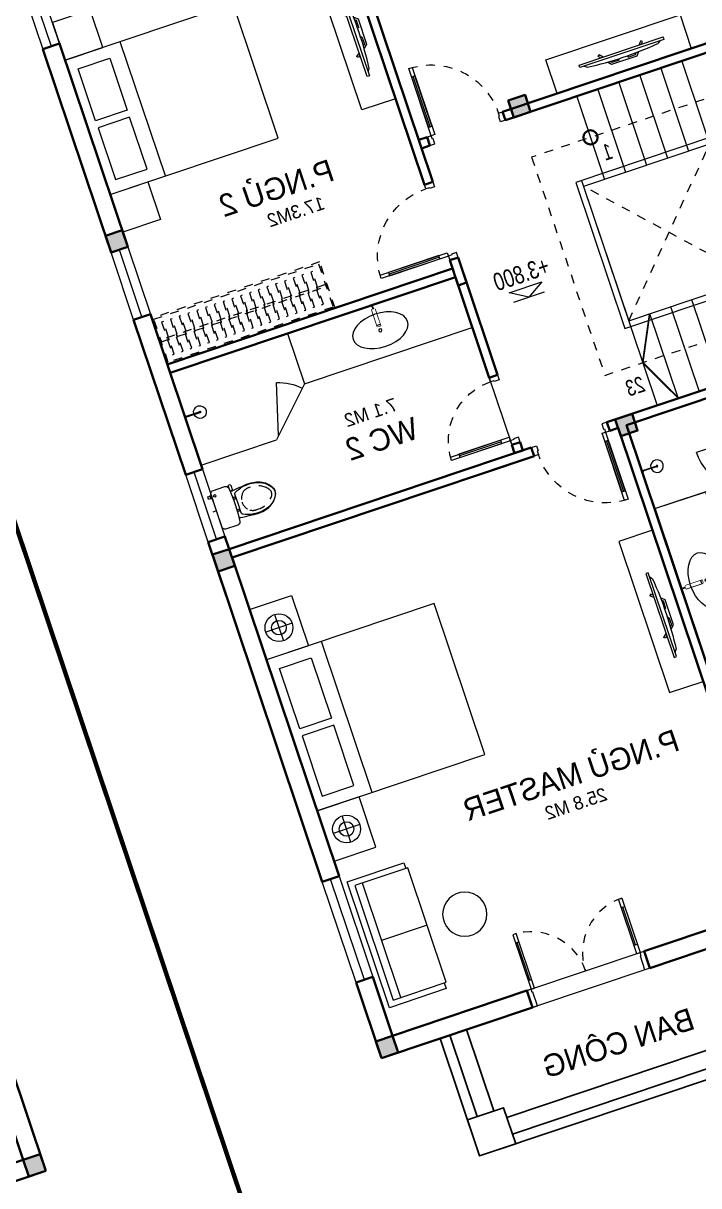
# Model space of a CAD drawing. Header units: metres. Extents: x 568336 to 569219, y 2065964 to 2066430.
# Drawn here: x 568524.93 to 568532.56, y 2066108.25 to 2066121.38 of the extents above; entities that cross this region are included whole.
import ezdxf

# ---------------------------------------------------------------- set-up
doc = ezdxf.new("R2010")
doc.units = ezdxf.units.M
for name, pattern in [('CENTER', [2, 1.25, -0.25, 0.25, -0.25]), ('DASHED', [0.75, 0.5, -0.25]), ('HIDDEN', [0.375, 0.25, -0.125]), ('HIDDEN2', [0.1875, 0.125, -0.0625]), ('X-5M-G-MB PHONGNGU$0$HIDDEN2', [0.1875, 0.125, -0.0625]), ('xref-thap C (mb tang 32-2)$0$HIDDEN', [0.375, 0.25, -0.125]), ('Xref-VCMT-BT3 - tuong bao$0$HIDDEN', [0.375, 0.25, -0.125])]:
    doc.linetypes.add(name, pattern=pattern)
doc.layers.get('0').update_dxf_attribs({"linetype": 'CONTINUOUS'})
doc.layers.get('DEFPOINTS').update_dxf_attribs({"linetype": 'CONTINUOUS'})
for name, color, linetype, lineweight in [('-CONCRETE', 1, 'CONTINUOUS', 35), ('-DOOR', 137, 'CONTINUOUS', 9), ('-FURNITURE', 46, 'CONTINUOUS', 9), ('-HIDE', 3, 'HIDDEN', 13), ('-KH', 143, 'CONTINUOUS', 13), ('-LINE1', 7, 'CONTINUOUS', 18), ('-RANH GIOI KHU DAT', 12, 'CENTER', 18), ('-TEXT', 7, 'CONTINUOUS', 15), ('-WALL', 4, 'CONTINUOUS', 35), ('Bighome_khuat', 251, 'DASHED', 5), ('TEXT25', 2, 'CONTINUOUS', 13)]:
    doc.layers.add(name, color=color, linetype=linetype, lineweight=lineweight)
for name, color, linetype in [('1-NETMANH', 8, 'CONTINUOUS'), ('LoLK', 6, 'CONTINUOUS'), ('SOLO', 7, 'CONTINUOUS')]:
    doc.layers.add(name, color=color, linetype=linetype)
doc.styles.add('1', font='arial.ttf')
doc.styles.add('T1', font='', dxfattribs={"height": 200})
doc.styles.get('T1').set_extended_font_data('VNgeometric Light')

# ---------------------------------------------------------------- blocks, each defined once
blk = doc.blocks.new('*U189')
at = {"linetype": 'X-5M-G-MB PHONGNGU$0$HIDDEN2'}
for points in [[(0, 600), (0, 0), (2182, 0), (2182, 600)], [(2162, 580), (2162, 20), (20, 20), (20, 580)], [(2162, 287), (2162, 313), (20, 313), (20, 287)], [(114, 319), (109, 319), (109, 280), (114, 280)], [(228, 319), (223, 319), (223, 280), (228, 280)], [(342, 319), (337, 319), (337, 280), (342, 280)], [(456, 319), (451, 319), (451, 280), (456, 280)], [(570, 319), (565, 319), (565, 280), (570, 280)], [(684, 319), (679, 319), (679, 280), (684, 280)], [(798, 319), (793, 319), (793, 280), (798, 280)], [(912, 319), (907, 319), (907, 280), (912, 280)], [(1026, 319), (1021, 319), (1021, 280), (1026, 280)], [(1140, 319), (1135, 319), (1135, 280), (1140, 280)], [(1254, 319), (1249, 319), (1249, 280), (1254, 280)], [(1368, 319), (1363, 319), (1363, 280), (1368, 280)], [(1482, 319), (1477, 319), (1477, 280), (1482, 280)], [(1596, 319), (1591, 319), (1591, 280), (1596, 280)], [(1710, 319), (1705, 319), (1705, 280), (1710, 280)], [(1824, 319), (1819, 319), (1819, 280), (1824, 280)], [(1938, 319), (1933, 319), (1933, 280), (1938, 280)], [(2052, 319), (2047, 319), (2047, 280), (2052, 280)]]:
    blk.add_lwpolyline(points, close=True, dxfattribs=at)
for points in [[(122, 313), (122, 515), (100, 515), (100, 313)], [(236, 313), (236, 515), (214, 515), (214, 313)], [(350, 313), (350, 515), (328, 515), (328, 313)], [(464, 313), (464, 515), (442, 515), (442, 313)], [(578, 313), (578, 515), (556, 515), (556, 313)], [(692, 313), (692, 515), (670, 515), (670, 313)], [(806, 313), (806, 515), (784, 515), (784, 313)], [(920, 313), (920, 515), (898, 515), (898, 313)], [(1034, 313), (1034, 515), (1012, 515), (1012, 313)], [(1148, 313), (1148, 515), (1126, 515), (1126, 313)], [(1262, 313), (1262, 515), (1240, 515), (1240, 313)], [(1376, 313), (1376, 515), (1354, 515), (1354, 313)], [(1490, 313), (1490, 515), (1468, 515), (1468, 313)], [(1604, 313), (1604, 515), (1582, 515), (1582, 313)], [(1718, 313), (1718, 515), (1696, 515), (1696, 313)], [(1832, 313), (1832, 515), (1810, 515), (1810, 313)], [(1946, 313), (1946, 515), (1924, 515), (1924, 313)], [(2060, 313), (2060, 515), (2038, 515), (2038, 313)], [(100, 287), (100, 92), (122, 92), (122, 287)], [(214, 287), (214, 92), (236, 92), (236, 287)], [(328, 287), (328, 92), (350, 92), (350, 287)], [(442, 287), (442, 92), (464, 92), (464, 287)], [(556, 287), (556, 92), (578, 92), (578, 287)], [(670, 287), (670, 92), (692, 92), (692, 287)], [(784, 287), (784, 92), (806, 92), (806, 287)], [(898, 287), (898, 92), (920, 92), (920, 287)], [(1012, 287), (1012, 92), (1034, 92), (1034, 287)], [(1126, 287), (1126, 92), (1148, 92), (1148, 287)], [(1240, 287), (1240, 92), (1262, 92), (1262, 287)], [(1354, 287), (1354, 92), (1376, 92), (1376, 287)], [(1468, 287), (1468, 92), (1490, 92), (1490, 287)], [(1582, 287), (1582, 92), (1604, 92), (1604, 287)], [(1696, 287), (1696, 92), (1718, 92), (1718, 287)], [(1810, 287), (1810, 92), (1832, 92), (1832, 287)], [(1924, 287), (1924, 92), (1946, 92), (1946, 287)], [(2038, 287), (2038, 92), (2060, 92), (2060, 287)]]:
    blk.add_lwpolyline(points, dxfattribs=at)
blk = doc.blocks.new('XR.MB.LM123$0$tvi 1')
blk.add_lwpolyline([(29, 0), (29, -1000), (0, -1000), (0, 0)], close=True)
for points in [[(29, -50), (52, -81)], [(-24, -236), (-39, -252)], [(0, -285), (-39, -252)], [(0, -256), (-24, -236)], [(70, -315), (111, -350), (111, -650), (70, -685)], [(89, -446), (89, -360), (71, -345)], [(89, -446), (73, -446)], [(89, -554), (89, -640), (71, -655)], [(89, -554), (73, -554)], [(0, -715), (-39, -748)], [(-24, -764), (-39, -748)], [(0, -744), (-24, -764)], [(29, -950), (52, -919)]]:
    blk.add_lwpolyline(points)
blk.add_arc((-4025, -500), 4099, 354.1311, 5.8689)
blk = doc.blocks.new('A$C8a974c9c')
for p, q in [((1750, 2957), (1750, 2643)), ((1593, 2800), (1908, 2800)), ((1343, 2500), (1343, 700)), ((1750, 243), (1750, 557)), ((1593, 400), (1908, 400))]:
    blk.add_line(p, q)
for points in [[(2000, 3100), (1500, 3100), (1500, 2500), (2000, 2500)], [(1891, 2360), (1514, 2360), (1514, 1643), (1891, 1643)], [(1891, 840), (1514, 840), (1514, 1558), (1891, 1558)], [(2000, 100), (1500, 100), (1500, 700), (2000, 700)]]:
    blk.add_lwpolyline(points, close=True)
blk.add_lwpolyline([(2000, 2500), (0, 2500), (0, 700), (2000, 700), (2000, 2500)])
for centre, radius in [((1750, 2800), 157), ((1750, 2800), 82.4), ((1750, 400), 157), ((1750, 400), 82.4)]:
    blk.add_circle(centre, radius)
blk = doc.blocks.new('Sink_Cicle')
blk.add_lwpolyline([(17, -50), (-17, -50), (-18, -252), (17, -252)], close=True)
blk.add_circle((0, -300), 17.5)
at = {"layer": 'DEFPOINTS'}
blk.add_line((0, -100), (0, 0), dxfattribs=at)
blk.add_wipeout([(17, -50), (-17, -50), (-18, -252), (17, -252)])
at = {"layer": '-FURNITURE', "linetype": 'Continuous'}
blk.add_ellipse((0, -300), major_axis=(-325, 0), ratio=0.584615, dxfattribs=at)
blk.add_line((-18, -237), (17, -237))
blk = doc.blocks.new('*U188')
at = {"ltscale": 300}
blk.add_lwpolyline([(0, 0), (1900, 0), (1900, -600), (0, -600)], close=True, dxfattribs=at)
blk.add_wipeout([(0, 0), (1900, 0), (1900, -600), (0, -600)], dxfattribs=at)
blk.add_blockref('Sink_Cicle', (950, 0), dxfattribs=at)
blk = doc.blocks.new('shower')
for points in [[(180919, -32316), (180912, -32316), (180912, -32147), (180919, -32147)], [(180929, -32327), (180902, -32327), (180902, -32316), (180929, -32316)]]:
    blk.add_lwpolyline(points, close=True)
for radius, start, end in [(72, 272.7907, 267.2093), (8.35, 294.8355, 245.1645)]:
    blk.add_arc((180916, -32147), radius, start, end)
blk = doc.blocks.new('*U87')
for p, q in [((-1310, 550), (-1350, 550)), ((-1330, 100), (-1330, 550)), ((-90, 550), (-50, 550)), ((-70, 100), (-70, 550)), ((-1310, 100), (-1350, 100)), ((-90, 100), (-50, 100))]:
    blk.add_line(p, q)
for points in [[(-1350, 0), (-1310, 0), (-1310, 650), (-1350, 650)], [(-50, 0), (-90, 0), (-90, 650), (-50, 650)], [(-1400, -200), (-1340, -200), (-1340, -40), (-1350, -40), (-1350, 0), (-1400, 0)], [(0, -200), (-60, -200), (-60, -40), (-50, -40), (-50, 0), (0, 0)]]:
    blk.add_lwpolyline(points, close=True)
at = {"linetype": 'HIDDEN', "ltscale": 0.1}
for centre, start, end in [((-1350, 0), 0, 90), ((-50, 0), 90, 180)]:
    blk.add_arc(centre, 650, start, end, dxfattribs=at)
blk = doc.blocks.new('*U88')
at = {"color": 251}
blk.add_line((-70, 100), (-70, 700), dxfattribs=at)
for points in [[(-50, 0), (-50, 800), (-90, 800), (-90, 0)], [(-50, 100), (-90, 100), (-90, 700), (-50, 700)], [(-900, -100), (-840, -100), (-840, -40), (-850, -40), (-850, 0), (-900, 0)], [(0, -100), (-60, -100), (-60, -40), (-50, -40), (-50, 0), (0, 0)]]:
    blk.add_lwpolyline(points, close=True)
at = {"layer": 'Bighome_khuat', "linetype": 'Xref-VCMT-BT3 - tuong bao$0$HIDDEN'}
blk.add_arc((-50, 0), 800, 90, 180, dxfattribs=at)
blk = doc.blocks.new('*U96')
at = {"color": 251}
blk.add_line((-70, 100), (-70, 600), dxfattribs=at)
for points in [[(-50, 0), (-50, 700), (-90, 700), (-90, 0)], [(-50, 100), (-90, 100), (-90, 600), (-50, 600)], [(-800, -100), (-740, -100), (-740, -40), (-750, -40), (-750, 0), (-800, 0)], [(0, -100), (-60, -100), (-60, -40), (-50, -40), (-50, 0), (0, 0)]]:
    blk.add_lwpolyline(points, close=True)
at = {"layer": 'Bighome_khuat', "linetype": 'Xref-VCMT-BT3 - tuong bao$0$HIDDEN'}
blk.add_arc((-50, 0), 700, 90, 180, dxfattribs=at)
blk = doc.blocks.new('A$C18091ED7')
for p, q in [((0, -42), (0, 0)), ((146, -27), (179, -27)), ((146, -27), (146, -30)), ((146, -30), (166, -30)), ((153, -37), (146, -30)), ((152, 0), (152, -27)), ((152, 0), (179, 0)), ((153, -37), (166, -37)), ((153, -40), (153, -37)), ((153, -40), (178, -40)), ((153, -40), (178, -40)), ((153, -40), (153, -42)), ((185, -30), (166, -30)), ((178, -37), (166, -37)), ((185, -30), (178, -37)), ((178, -37), (178, -40)), ((178, -40), (178, -42)), ((179, 0), (179, -27)), ((179, -27), (185, -27)), ((185, -27), (185, -30)), ((165, -262), (165, -290)), ((168, -260), (228, -260)), ((231, -274), (231, -262)), ((-83, -267), (-83, -300)), ((-83, -278), (-83, -288)), ((-61, -290), (-83, -290)), ((-63, -265), (-81, -265)), ((-61, -267), (-61, -300)), ((61, -267), (61, -300)), ((61, -290), (83, -290)), ((63, -265), (81, -265)), ((83, -267), (83, -300)), ((83, -278), (83, -288)), ((168, -292), (207, -292))]:
    blk.add_line(p, q)
for points in [[(230, -219, -0.137407), (225, -235), (222, -241, -0.236081), (198, -255, -0.051961), (-198, -255, -0.236081), (-222, -241), (-225, -235, -0.137407), (-230, -219), (-230, -72, -0.198912), (-226, -63), (-209, -46, -0.198912), (-200, -42), (0, -42), (200, -42, -0.198912), (209, -46), (226, -63, -0.198912), (230, -72)], [(144, -619, -0.212405), (26, -734, -0.027685), (-1, -739, -0.022279), (-26, -734, -0.212405), (-144, -619, -0.142796), (-167, -428, -0.093005), (-128, -309, -0.256439), (-111, -300), (0, -300), (111, -300, -0.256439), (128, -309, -0.093005), (167, -428, -0.142796)]]:
    blk.add_lwpolyline(points, format="xyb", close=True)
at = {"linetype": 'xref-thap C (mb tang 32-2)$0$HIDDEN', "ltscale": 100}
blk.add_lwpolyline([(61, -669, -0.199031), (0, -699, -0.199031), (-61, -669, -0.218924), (-132, -478, -0.153791), (-112, -404, -0.236701), (0, -348, -0.236701), (112, -404, -0.153791), (132, -478, -0.218924)], format="xyb", close=True, dxfattribs=at)
blk.add_circle((166, -78), 13.9)
for centre, radius, start, end in [((168, -262), 2.47, 90, 180), ((-81, -267), 1.98, 90, 180), ((-63, -267), 1.98, 0, 90), ((63, -267), 1.98, 90, 180), ((81, -267), 1.98, 0, 90), ((168, -290), 2.47, 180, 270), ((207, -277), 15.5, 270, 306.4659), ((168, -225), 80.1, 306.4659, 320.3123), ((228, -274), 2.47, 320.3123, 0)]:
    blk.add_arc(centre, radius, start, end)
for points in [[(-156, -259), (-157, -267), (-164, -328), (-169, -385), (-184, -528), (-136, -679), (-50, -735), (-20, -741), (0, -744)], [(156, -259), (157, -267), (164, -328), (169, -385), (184, -528), (136, -679), (50, -735), (20, -741), (0, -744)]]:
    blk.add_open_spline(points, degree=3, knots=[130.613938, 130.613938, 130.613938, 130.613938, 152.852109, 311.129351, 417.703951, 561.383393, 697.692632, 710.812262, 710.812262, 710.812262, 710.812262])
blk = doc.blocks.new('A$C32e20c34')
blk.add_line((657, 2050), (657, 450))
for points in [[(0, 2050), (450, 2050), (450, 2500), (0, 2500)], [(109, 1910), (485.5, 1910), (485.5, 1292.5), (109, 1292.5)], [(109, 590), (485.5, 590), (485.5, 1207.5), (109, 1207.5)], [(0, 450), (450, 450), (450, 0), (0, 0)]]:
    blk.add_lwpolyline(points, close=True)
blk.add_lwpolyline([(0, 2050), (2000, 2050), (2000, 450), (0, 450), (0, 2050)])
blk = doc.blocks.new('DANH COT')
at = {"layer": '-KH'}
blk.add_line((0, 0), (368, 0), dxfattribs=at)
blk.add_lwpolyline([(379, 118), (-11, 118), (184, 0)], close=True, dxfattribs=at)
blk.add_solid([(184, 0), (184, 118), (379, 118), (184, 0)], dxfattribs=at)
at = {"layer": '-TEXT', "style": '1', "width": 0.75}
blk.add_attdef('CAODO', (-142, 178), '', height=180, dxfattribs=at)
blk = doc.blocks.new('A$C5C575821')
at = {"layer": '-CONCRETE'}
h = blk.add_hatch(color=256, dxfattribs=at)
h.dxf.hatch_style = 1
h.paths.add_polyline_path([(0, 200), (0, 0), (200, 0), (200, 200)])
blk.add_lwpolyline([(0, 0), (200, 0), (200, 200), (0, 200)], close=True, dxfattribs=at)
blk = doc.blocks.new('LUOI M1')
at = {"layer": '-WALL'}
for p in [(-200, 9400), (4600, 9400), (-200, 5600), (4600, 5600), (-200, -200)]:
    blk.add_blockref('A$C5C575821', p, dxfattribs=at)
blk = doc.blocks.new('A$C326cba7f')
at = {"layer": '-FURNITURE'}
for p, q in [((0, 23), (0, 700)), ((0, 700), (1500, 700)), ((1500, 700), (1500, 23)), ((1432, 632), (68, 632)), ((68, 632), (68, 23)), ((68, 542), (1432, 542)), ((750, 0), (750, 542)), ((1432, 0), (1432, 632)), ((1432, 23), (1432, 632)), ((68, 23), (0, 23)), ((68, 23), (68, 0)), ((68, 0), (1432, 0)), ((1432, 0), (1432, 23)), ((1500, 23), (1432, 23))]:
    blk.add_line(p, q, dxfattribs=at)
blk = doc.blocks.new('BT1-T2')
at = {"layer": '-DOOR'}
for points in [[(203987, 45426), (204187, 45426), (204187, 44626), (203987, 44626)], [(204187, 42201), (203987, 42201), (203987, 41401), (204187, 41401)], [(204187, 39551), (203987, 39551), (203987, 38751), (204187, 38751)], [(204187, 34701), (203987, 34701), (203987, 33501), (204187, 33501)], [(202387, 32801), (200987, 32801), (200987, 32601), (202387, 32601)]]:
    blk.add_lwpolyline(points, close=True, dxfattribs=at)
for points in [[(204087, 45426), (204087, 44626)], [(204087, 41401), (204087, 42201)], [(204087, 38751), (204087, 39551)], [(200587, 39501), (200587, 38701)], [(204087, 33501), (204087, 34701)]]:
    blk.add_lwpolyline(points, dxfattribs=at)
at = {"layer": '-FURNITURE'}
for p, q in [((202587, 40701), (202587, 40101)), ((202587, 40101), (203087, 39601)), ((203987, 39601), (203087, 39601))]:
    blk.add_line(p, q, dxfattribs=at)
for points in [[(200987, 44426), (200587, 44426), (200587, 42826), (200987, 42826)], [(197239, 42701), (197239, 42301), (198839, 42301), (198839, 42701)], [(200587, 40701), (202587, 40701), (202587, 40101), (200587, 40101)], [(199787, 35480), (199387, 35480), (199387, 37280), (199787, 37280)]]:
    blk.add_lwpolyline(points, close=True, dxfattribs=at)
for points in [[(203050, 39638), (202881, 40213)], [(198034, 37954), (198634, 37954)]]:
    blk.add_lwpolyline(points, dxfattribs=at)
blk.add_circle((202777, 33843), 250, dxfattribs=at)
blk.add_arc((203050, 39638), 600, 106.4273, 135, dxfattribs=at)
at = {"layer": '-HIDE', "ltscale": 10}
for points in [[(198888, 39611), (197388, 41211)], [(197388, 39611), (198888, 41211)]]:
    blk.add_lwpolyline(points, dxfattribs=at)
at = {"layer": '-KH', "linetype": 'HIDDEN2', "ltscale": 5}
blk.add_lwpolyline([(199340, 41711), (199340, 39111), (196888, 39111), (196888, 41711)], close=True, dxfattribs=at)
at = {"layer": '-LINE1'}
for p, q in [((197388, 42211), (197388, 38611)), ((197638, 42211), (197638, 41211)), ((197888, 42211), (197888, 41211)), ((198138, 42211), (198138, 41211)), ((198388, 42211), (198388, 41211)), ((198638, 42211), (198638, 41211)), ((198888, 41281), (198888, 38611)), ((198138, 39611), (198138, 38611)), ((198388, 39611), (198388, 38611)), ((198638, 39611), (198638, 38611))]:
    blk.add_line(p, q, dxfattribs=at)
for points in [[(198958, 39541), (197318, 39541), (197318, 41281), (198958, 41281)], [(198888, 39611), (197388, 39611), (197388, 41211), (198888, 41211)]]:
    blk.add_lwpolyline(points, close=True, dxfattribs=at)
at = {"layer": '-LINE1', "const_width": 20}
blk.add_lwpolyline([(198638, 38611), (198888, 39111), (198638, 39611)], dxfattribs=at)
at = {"layer": '-RANH GIOI KHU DAT', "linetype": 'HIDDEN', "ltscale": 10, "const_width": 50}
blk.add_lwpolyline([(193687, 28101), (206187, 28101), (206187, 48101), (193687, 48101)], close=True, dxfattribs=at)
at = {"layer": '-WALL'}
for p, q in [((200487, 41801), (200487, 45901)), ((200587, 41801), (200587, 45901)), ((203987, 42201), (203987, 44626)), ((204187, 44626), (203987, 44626)), ((204187, 42201), (204187, 44626)), ((195887, 42301), (199487, 42301)), ((199487, 42301), (199487, 42201)), ((200387, 42301), (200487, 42301)), ((200387, 42301), (200387, 42201)), ((196388, 42201), (199487, 42201)), ((200387, 42201), (200487, 42201)), ((204187, 42201), (203987, 42201)), ((200587, 41801), (200487, 41801)), ((203987, 39551), (203987, 41401)), ((204187, 41401), (203987, 41401)), ((204187, 39551), (204187, 41401)), ((200487, 40601), (200487, 40901)), ((200587, 40901), (200487, 40901)), ((200587, 40601), (200587, 40901)), ((203987, 40801), (200587, 40801)), ((200487, 40701), (200487, 39501)), ((200487, 40601), (200587, 40601)), ((200587, 40701), (200587, 39501)), ((203987, 40701), (200587, 40701)), ((204187, 39551), (203987, 39551)), ((200487, 39501), (200587, 39501)), ((203987, 38601), (203987, 38751)), ((204187, 38751), (203987, 38751)), ((204187, 38101), (204187, 38751)), ((195687, 38601), (199487, 38601)), ((195887, 38501), (199287, 38501)), ((199387, 34101), (199387, 38501)), ((199387, 38501), (199487, 38501)), ((199487, 38501), (199487, 38601)), ((203987, 38601), (200387, 38601)), ((200387, 38501), (200387, 38601)), ((203987, 38501), (200387, 38501)), ((200387, 38501), (200887, 38501)), ((203987, 34701), (203987, 38501)), ((204187, 34701), (204187, 38601)), ((204187, 34701), (203987, 34701)), ((203987, 32801), (203987, 33501)), ((204187, 33501), (203987, 33501)), ((204187, 32601), (204187, 33501)), ((200987, 32801), (199187, 32801)), ((200987, 32801), (200987, 32601)), ((202387, 32801), (203987, 32801)), ((202387, 32801), (202387, 32601)), ((199387, 32601), (200987, 32601)), ((202387, 32601), (204187, 32601))]:
    blk.add_line(p, q, dxfattribs=at)
blk.add_lwpolyline([(200587, 38701), (200487, 38701), (200487, 38601), (200587, 38601)], close=True, dxfattribs=at)
blk.add_circle((198638, 41711), 80.5, dxfattribs=at)
at = {"layer": '1-NETMANH'}
for p, q in [((203487, 32601), (203487, 31201)), ((203487, 31201), (199887, 31201))]:
    blk.add_line(p, q, dxfattribs=at)
at = {"layer": 'SOLO'}
for points in [[(203172, 31631), (203172, 32601)], [(203372, 31631), (203372, 32601)], [(200317, 31516), (203057, 31516)], [(200317, 31316), (203057, 31316)]]:
    blk.add_lwpolyline(points, dxfattribs=at)
blk.add_lwpolyline([(203057, 31201), (203487, 31201), (203487, 31631), (203057, 31631)], close=True, dxfattribs=at)
at = {"layer": '-DOOR'}
blk.add_blockref('*U88', (200387, 42301), dxfattribs=at)
for name, p, rotation in [('*U88', (200587, 40901), 270), ('*U96', (200587, 38701), 270), ('*U88', (199487, 38501), 180)]:
    blk.add_blockref(name, p, dxfattribs=dict(at, rotation=rotation))
at = {"layer": '-DOOR', "xscale": -1}
blk.add_blockref('*U87', (200987, 32801), dxfattribs=at)
at = {"layer": '-FURNITURE'}
for name, p, rotation in [('A$C32e20c34', (203987, 44876), 180), ('shower', (171661, -140743), 90.00000000000001)]:
    blk.add_blockref(name, p, dxfattribs=dict(at, rotation=rotation))
at = {"layer": '-FURNITURE', "extrusion": (0, 0, -1)}
for p, rotation in [((-200813, 44165), 359.9963102775916), ((-197500, 42526), 269.9963102775916)]:
    blk.add_blockref('XR.MB.LM123$0$tvi 1', p, dxfattribs=dict(at, rotation=rotation))
at = {"layer": '-FURNITURE', "extrusion": (0, 0, -1), "xscale": 0.916666666665974, "yscale": 0.916666666665974, "zscale": -0.916666666665974}
blk.add_blockref('*U189', (-203987, 40801), dxfattribs=at)
at = {"layer": '-FURNITURE', "xscale": -1}
for name, p, rotation in [('A$C18091ED7', (204029, 39056), 270), ('shower', (166961, 218867), 90), ('A$C8a974c9c', (201987, 37980), 180)]:
    blk.add_blockref(name, p, dxfattribs=dict(at, rotation=rotation))
at = {"layer": '-FURNITURE', "extrusion": (0, 0, -1), "xscale": -1, "rotation": 180.0036897224084}
blk.add_blockref('XR.MB.LM123$0$tvi 1', (-199613, 35841), dxfattribs=at)
at = {"layer": '-WALL'}
ref = blk.add_blockref('DANH COT', (199690, 40220), dxfattribs=at)
ref.add_attrib('CAODO', '+3.800', (199547, 40398), dxfattribs={"layer": '-TEXT', "height": 200, "style": '1', "width": 0.75})
at = {"layer": '-WALL', "xscale": -1, "rotation": 270}
blk.add_blockref('A$C326cba7f', (203220, 33112), dxfattribs=at)
at = {"layer": '-TEXT', "color": 2}
for s, p in [('P.NGỦ 2', (201516, 42173)), ('WC 2', (201540, 39108)), ('P.NGỦ MASTER', (199868, 34826)), ('BAN CÔNG', (200706, 31788))]:
    blk.add_text(s, height=250, dxfattribs=at).set_placement(p)
at = {"layer": '-TEXT', "style": '1', "width": 0.75}
for s, p in [('1', (198457, 41407)), ('23', (198950, 38796))]:
    blk.add_text(s, height=180, dxfattribs=at).set_placement(p)
at = {"layer": 'TEXT25', "style": 'T1'}
for s, rotation, p in [('17.3M2', 360, (201727, 41899)), ('7.1 M2', 0, (201675, 39481)), ('25.8 M2', 0, (200827, 34553))]:
    blk.add_text(s, height=150, rotation=rotation, dxfattribs=at).set_placement(p)
at = {"layer": '-FURNITURE', "extrusion": (0, 0, -1), "zscale": -1, "rotation": 90.00000000000001}
blk.add_blockref('*U188', (-199287, 35601), dxfattribs=at)
at = {"layer": '-LINE1', "ltscale": 300}
blk.add_blockref('Sink_Cicle', (201582, 40701), dxfattribs=at)
at = {"layer": '-FURNITURE'}
blk.add_lwpolyline([(198487, 37501), (199287, 37501), (199287, 38501), (197987, 38501), (197987, 38001)], close=True, dxfattribs=at)
blk.add_arc((198034, 37954), 600, 315, 0, dxfattribs=at)
at = {"layer": '-WALL'}
blk.add_line((199287, 35601), (199287, 38501), dxfattribs=at)
at = {"layer": '-CONCRETE', "xscale": -1}
blk.add_blockref('LUOI M1', (203987, 32801), dxfattribs=at)
blk = doc.blocks.new('BT2-T2.3')
at = {"layer": '-RANH GIOI KHU DAT', "linetype": 'HIDDEN', "ltscale": 10, "const_width": 0.05}
blk.add_lwpolyline([(568522.148, 2066123.748), (568505.331, 2066118.104), (568509.434, 2066103.653), (568515.539, 2066100.434), (568528.511, 2066104.787), (568522.148, 2066123.748)], dxfattribs=at)
at = {"layer": '-WALL'}
for p, q in [((568523.562, 2066112.619), (568524.93, 2066108.542)), ((568524.93, 2066108.542), (568523.555, 2066108.081)), ((568523.619, 2066107.891), (568525.183, 2066108.416))]:
    blk.add_line(p, q, dxfattribs=at)
blk.add_lwpolyline([(568523.751, 2066112.682), (568525.183, 2066108.416)], dxfattribs=at)
at = {"layer": '-WALL', "xscale": -0.001, "yscale": 0.001, "zscale": 0.001, "rotation": 18.55149985523811}
blk.add_blockref('A$C5C575821', (568525.183, 2066108.416), dxfattribs=at)
blk.add_blockref('A$C5C575821', (568525.183, 2066108.416), dxfattribs=at)

msp = doc.modelspace()

# ---------------------------------------------------------------- block references
at = {"layer": '-KH', "xscale": -0.001, "yscale": 0.001, "zscale": 0.001, "rotation": 18.55149982815881}
msp.add_blockref('BT1-T2', (568732.925, 2066143.746), dxfattribs=at)

# ---------------------------------------------------------------- next in the draw order: block references
at = {"layer": 'LoLK'}
msp.add_blockref('BT2-T2.3', (0, 0), dxfattribs=at)

doc.saveas('drawing.dxf')
